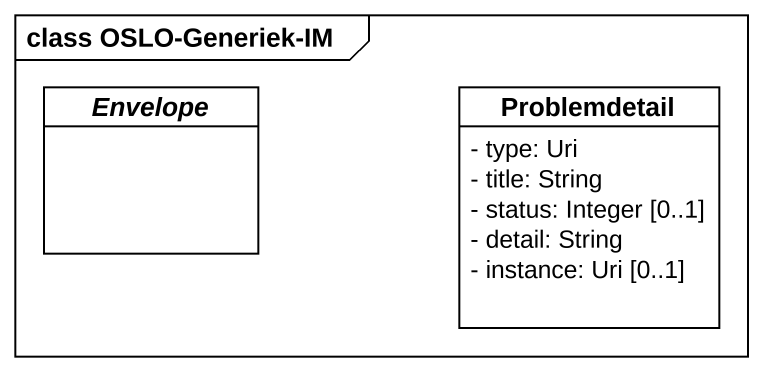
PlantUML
@startuml
mainframe class OSLO-Generiek-IM
hide circle
hide empty members
skinparam classAttributeIconSize 0
abstract class Envelope
class Problemdetail {
  - type: Uri
  - title: String
  - status: Integer [0..1]
  - detail: String
  - instance: Uri [0..1]
}
@enduml
